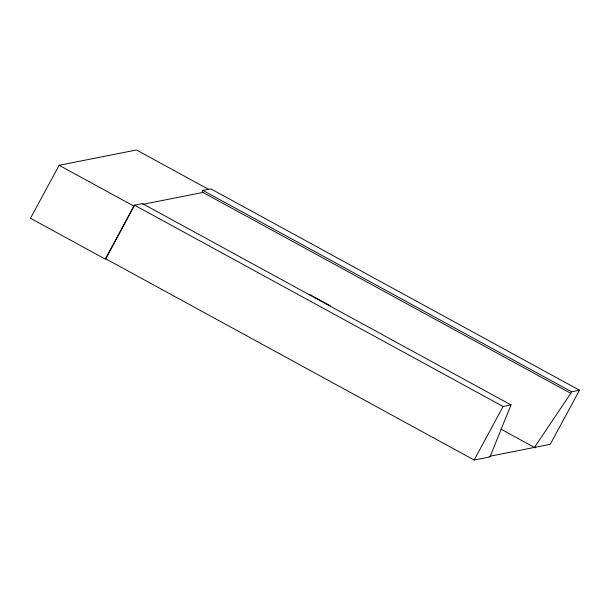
<?xml version="1.0" encoding="UTF-8"?>
<svg xmlns="http://www.w3.org/2000/svg" width="610" height="610" viewBox="0 0 610 610"><rect width="100%" height="100%" fill="white"/><g stroke="black" fill="none" stroke-linecap="round" stroke-linejoin="round"><path stroke-width="0.91" d="M208.719 189.443L136.457 149.976L59.147 165.287L30.5 218.273L105.248 259.105L134.436 205.12L142.351 203.557L511.012 404.918L489.983 456.89L474.153 460.024L105.492 258.663M133.925 206.34L105.789 258.823M579.5 390.217L210.839 188.856L202.924 190.419L202.085 191.967L570.754 393.328L571.585 391.788L579.5 390.217L550.25 444.309L489.128 456.417M474.153 460.024L503.097 406.489L511.012 404.918M534.429 447.443L570.754 393.328M142.74 204.365L202.955 192.44M202.924 190.419L571.585 391.788M309.209 294.279L330.338 305.823M134.436 205.12L503.097 406.489M59.147 165.287L133.903 206.119M500.993 429.181L535.29 447.915"/></g></svg>
